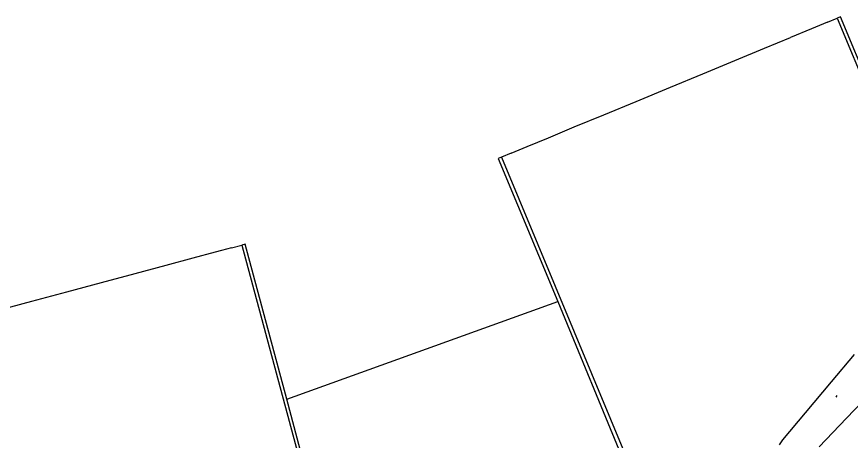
# Model space of a CAD drawing. Header units: inches. Extents: x 3324238 to 135265466, y -1036581 to 20094598.
# Drawn here: x 3354735.1025 to 3354735.562, y -519089.1724 to -519088.9386 of the extents above; entities that cross this region are included whole.
import ezdxf

# ---------------------------------------------------------------- set-up
doc = ezdxf.new("R2010")
doc.units = ezdxf.units.IN
doc.header["$MEASUREMENT"] = 0

msp = doc.modelspace()

# ---------------------------------------------------------------- linework, layer by layer
for p, q in [((3354735.54887, -519088.94163, 0.00267), (3354735.54016, -519088.94524, 0.00267)), ((3354735.54887, -519088.94163, 0.00267), (3354735.55423, -519088.9394, 0.00267)), ((3354735.55604, -519088.93865, 0.00267), (3354735.55423, -519088.9394, 0.00267)), ((3354735.55423, -519088.9394, 0.00267), (3354735.6124, -519089.07969, 0.00267)), ((3354735.58873, -519089.01758, 0.00267), (3354735.55604, -519088.93865, 0.00267)), ((3354735.54016, -519088.94524, 0.00267), (3354735.52845, -519088.9501, 0.00267)), ((3354735.51417, -519088.95602, 0.00267), (3354735.52845, -519088.9501, 0.00267)), ((3354735.49789, -519088.96277, 0.00267), (3354735.51417, -519088.95602, 0.00267)), ((3354735.48022, -519088.97009, 0.00267), (3354735.49789, -519088.96277, 0.00267)), ((3354735.46241, -519088.97747, 0.00267), (3354735.48022, -519088.97009, 0.00267)), ((3354735.44346, -519088.98531, 0.00267), (3354735.46241, -519088.97747, 0.00267)), ((3354735.42579, -519088.99263, 0.00267), (3354735.44346, -519088.98531, 0.00267)), ((3354735.4095, -519088.99937, 0.00267), (3354735.42579, -519088.99263, 0.00267)), ((3354735.39523, -519089.00528, 0.00267), (3354735.4095, -519088.99937, 0.00267)), ((3354735.38351, -519089.01013, 0.00267), (3354735.39523, -519089.00528, 0.00267)), ((3354735.37481, -519089.01373, 0.00267), (3354735.38351, -519089.01013, 0.00267)), ((3354735.37481, -519089.01373, 0.00267), (3354735.36945, -519089.01593, 0.00267)), ((3354735.36945, -519089.01593, 0.00267), (3354735.36764, -519089.01669, 0.00267)), ((3354735.36764, -519089.01669, 0.00267), (3354735.40034, -519089.09555, 0.00267)), ((3354735.36945, -519089.01593, 0.00267), (3354735.44352, -519089.19392, 0.00267)), ((3354735.22081, -519089.06591, 0.00267), (3354735.22641, -519089.06441, 0.00267)), ((3354735.2283, -519089.0639, 0.00267), (3354735.22641, -519089.06441, 0.00267)), ((3354735.22641, -519089.06441, 0.00267), (3354735.26877, -519089.22213, 0.00267)), ((3354735.25117, -519089.1492, 0.00267), (3354735.2283, -519089.0639, 0.00267)), ((3354735.2117, -519089.06835, 0.00267), (3354735.19946, -519089.07163, 0.00267)), ((3354735.21515, -519089.06743, 0.00267), (3354735.2117, -519089.06835, 0.00267)), ((3354735.22081, -519089.06591, 0.00267), (3354735.21515, -519089.06743, 0.00267)), ((3354735.19946, -519089.07163, 0.00267), (3354735.18453, -519089.07563, 0.00267)), ((3354735.18453, -519089.07563, 0.00267), (3354735.1675, -519089.08019, 0.00267)), ((3354735.1675, -519089.08019, 0.00267), (3354735.14903, -519089.08514, 0.00267)), ((3354735.14903, -519089.08514, 0.00267), (3354735.12981, -519089.09029, 0.00267)), ((3354735.12981, -519089.09029, 0.00267), (3354735.1106, -519089.09544, 0.00267)), ((3354735.1106, -519089.09544, 0.00267), (3354735.09212, -519089.10039, 0.00267)), ((3354735.25117, -519089.1492, 0.00267), (3354735.40034, -519089.09555, 0.00267)), ((3354735.40034, -519089.09555, 0.00267), (3354735.4395, -519089.19, 0.00267)), ((3354735.56366, -519089.12462, 0.00267), (3354735.55096, -519089.13971, 0.00267)), ((3354735.55096, -519089.13971, 0.00267), (3354735.53662, -519089.15675, 0.00267)), ((3354735.55409, -519089.1472, 0.00267), (3354735.55349, -519089.14808, 0.00267)), ((3354735.55933, -519089.15977, 0.00267), (3354735.57373, -519089.1447, 0.00267)), ((3354735.27077, -519089.22232, 0.00267), (3354735.25117, -519089.1492, 0.00267)), ((3354735.53662, -519089.15675, 0.00267), (3354735.52405, -519089.17167, 0.00267)), ((3354735.54435, -519089.17543, 0.00267), (3354735.55933, -519089.15977, 0.00267)), ((3354735.52405, -519089.17167, 0.00267), (3354735.52233, -519089.17436, 0.00267))]:
    msp.add_line(p, q)

doc.saveas('drawing.dxf')
